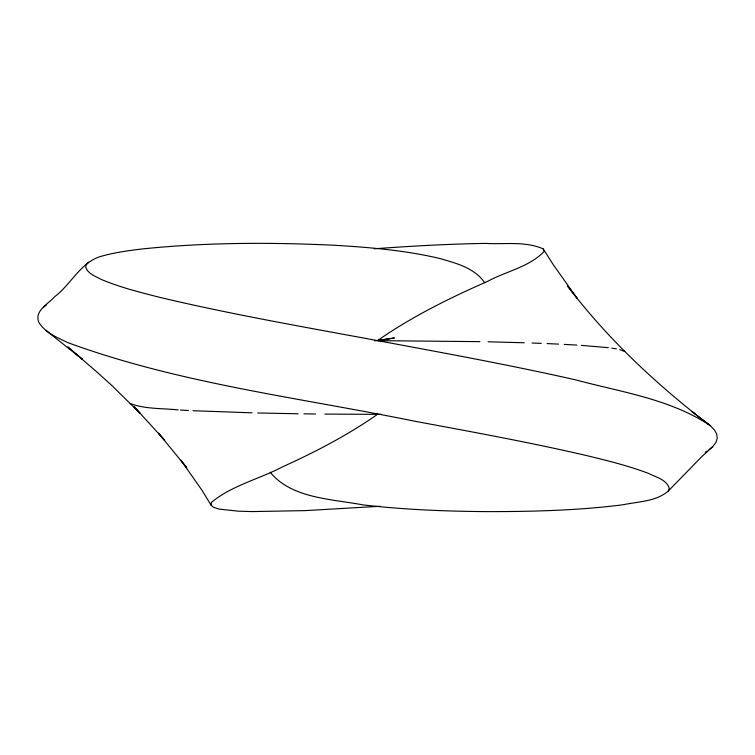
<?xml version="1.0" encoding="UTF-8"?>
<svg xmlns="http://www.w3.org/2000/svg" width="755" height="755" viewBox="0 0 755 755"><rect width="100%" height="100%" fill="white"/><g stroke="black" fill="none" stroke-linecap="round" stroke-linejoin="round"><path stroke-width="1.13" d="M380.209 506.265L305.246 510.616L252.01 511.588L238.033 511.154L219.214 509.115L213.656 507.379L211.089 505.208L211.438 502.377C231.898 485.399 259.182 479.132 282.483 466.883C315.467 451.934 347.744 435.125 377.481 414.353L380.916 414.344M270.243 472.29C291.477 498.574 332.106 498.98 362.749 504.859C404.227 509.719 446.016 511.333 487.758 511.626C532.898 511.597 578.16 510.493 622.969 504.774C638.126 501.547 656.076 501.688 668.307 491.014L669.223 488.306C666.703 479.633 656.123 477.283 648.998 473.602C628.641 465.816 607.426 460.625 586.276 455.501C529.34 442.279 471.809 431.841 414.363 421.148C298.442 397.489 179.256 383.521 67.705 342.581C57.286 337.56 45.47 332.795 38.996 322.64C33.654 311.126 48.462 303.859 54.549 296.8C70.508 284.824 79.945 263.684 99.32 256.879C113.023 252.698 127.284 250.811 141.468 249.027C205.011 242.402 269.101 242.242 332.88 245.186C368.742 247.291 404.755 250.216 439.806 258.484C456.058 263.193 474.565 267.921 484.691 282.681M668.307 491.014L701.319 457.096L712.644 446.743L715.948 442.458L717.25 438.23L716.721 434.144L714.438 429.963L710.295 425.641L692.165 411.73L710.295 425.641C670.346 399.008 621.016 392.062 575.452 379.822C515.788 366.326 455.624 355.143 395.488 343.969C317.308 329.255 238.769 316.062 161.315 297.734C140.968 292.6 120.46 287.542 101.085 279.35C95.536 276.283 87.939 273.895 85.768 267.261L86.174 264.807L88.467 262.07M709.002 449.621L712.644 446.743M43.497 307.162L46.093 305.256M705.217 452.188L707.18 451.065M377.764 340.562L394.431 337.985L374.697 340.892M374.253 248.773C411.343 246.102 448.489 243.959 485.682 243.412C504.67 244.526 525.442 240.939 543.241 248.923L553.434 264.92L577.179 298.414L567.515 285.966C604.302 334.607 648.62 377.009 696.299 414.863M377.481 414.353L324.877 414.089M315.533 413.985L303.925 413.844M298.197 413.759L257.663 412.985M479.906 341.647L377.481 340.647C411.928 316.572 449.782 297.942 488.174 281.096C506.416 271.177 529.406 266.93 543.996 251.566L543.241 248.923M488.117 341.807L524.206 342.77M252.047 412.834L192.978 410.72M532.03 343.025L541.269 343.374M547.101 343.6L558.587 344.11M564.24 344.393L576.829 345.092M188.457 410.503L180.436 410.05M581.454 345.375L608.37 347.687M178.123 409.908C162.24 408.21 145.413 409.238 130.313 403.557M611.824 348.187L616.439 348.857M619.713 349.612L624.649 351.443M45.979 330.454L82.559 359.389L67.827 346.97L95.498 370.771L112.042 385.673L140.1 413.315L134.079 406.681L164.703 440.297L158.38 433.096L186.721 467.704L180.879 460.22L201.925 490.184L211.089 505.208"/></g></svg>
